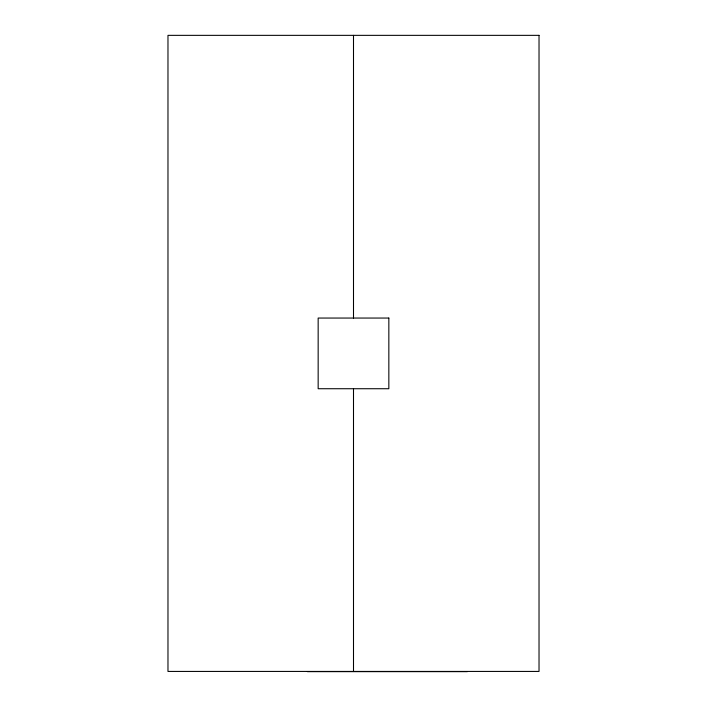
<?xml version="1.0" encoding="UTF-8"?>
<svg xmlns="http://www.w3.org/2000/svg" width="707" height="707" viewBox="0 0 707 707"><rect width="100%" height="100%" fill="white"/><g stroke="black" fill="none" stroke-linecap="round" stroke-linejoin="round"><path stroke-width="1.06" d="M307.386 671.65L467.362 671.65M353.5 35.35L353.5 318.053M353.5 388.726L353.5 671.429M539.026 35.35L167.974 35.35L167.974 671.429L539.026 671.429L539.026 35.35M388.841 318.053L318.159 318.053L318.159 388.726L388.841 388.726L388.841 318.053"/></g></svg>
